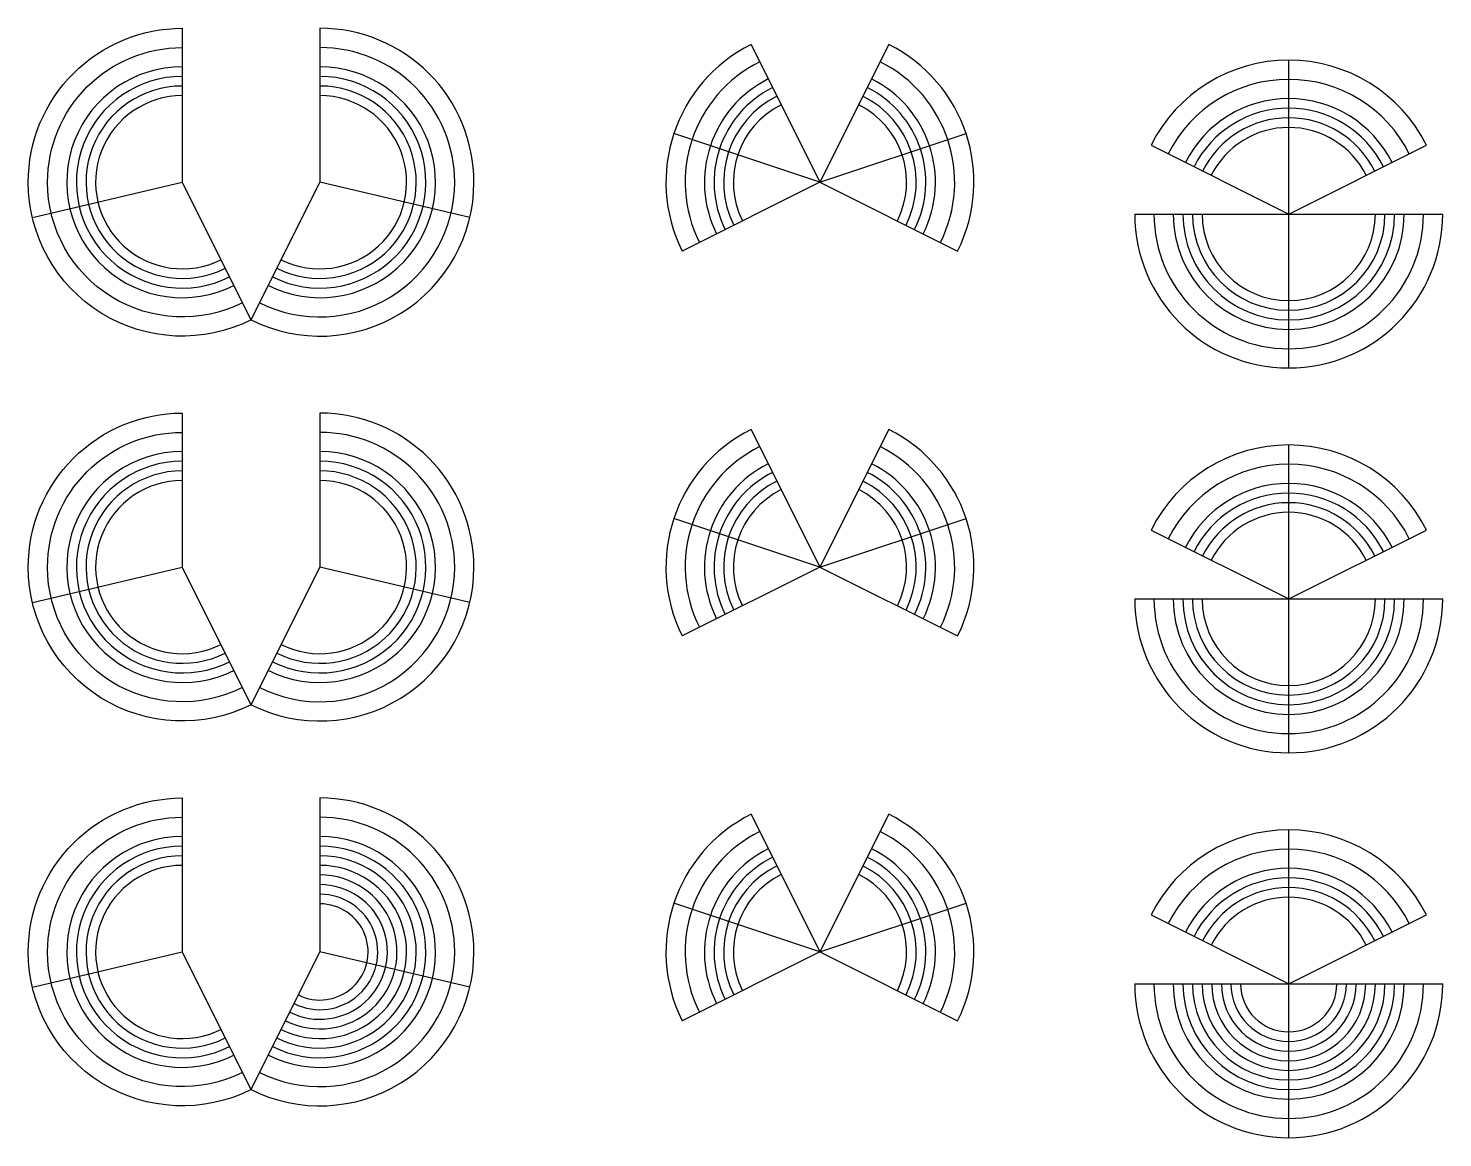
# Model space of a CAD drawing. Header units: millimetres. Extents: x -1311 to 1331, y -6604 to 91.
# Drawn here: x -1311 to -576, y -497 to 80 of the extents above; entities that cross this region are included whole.
import ezdxf

# ---------------------------------------------------------------- set-up
doc = ezdxf.new("R2010")
doc.units = ezdxf.units.MM
doc.layers.add('Shape', color=30, linetype='Continuous', lineweight=25, true_color=0xff7f00)

msp = doc.modelspace()

# ---------------------------------------------------------------- linework, layer by layer
at = {"layer": 'Shape'}
for p, q in [((-1231.31, 80), (-1231.31, 0)), ((-1159.75, 80), (-1159.75, 0)), ((-935.78, 71.55), (-900, 0)), ((-864.22, 71.55), (-900, 0)), ((-656.44, -16.54), (-656.44, 63.46)), ((-900, 0), (-975.89, 25.3)), ((-900, 0), (-824.11, 25.3)), ((-727.99, 19.23), (-656.44, -16.54)), ((-656.44, -16.54), (-584.88, 19.23)), ((-1309.16, -18.38), (-1231.31, 0)), ((-1195.53, -71.55), (-1231.31, 0)), ((-1195.53, -71.55), (-1159.75, 0)), ((-1081.89, -18.38), (-1159.75, 0)), ((-900, 0), (-971.55, -35.78)), ((-900, 0), (-828.45, -35.78)), ((-736.44, -16.54), (-576.44, -16.54)), ((-656.44, -96.54), (-656.44, -16.54)), ((-1231.31, -120), (-1231.31, -200)), ((-1159.75, -120), (-1159.75, -200)), ((-935.78, -128.45), (-900, -200)), ((-864.22, -128.45), (-900, -200)), ((-656.44, -216.54), (-656.44, -136.54)), ((-900, -200), (-975.89, -174.7)), ((-900, -200), (-824.11, -174.7)), ((-727.99, -180.77), (-656.44, -216.54)), ((-656.44, -216.54), (-584.88, -180.77)), ((-1309.16, -218.38), (-1231.31, -200)), ((-1195.53, -271.55), (-1231.31, -200)), ((-1195.53, -271.55), (-1159.75, -200)), ((-1081.89, -218.38), (-1159.75, -200)), ((-900, -200), (-971.55, -235.78)), ((-900, -200), (-828.45, -235.78)), ((-736.44, -216.54), (-576.44, -216.54)), ((-656.44, -296.54), (-656.44, -216.54)), ((-1231.31, -320), (-1231.31, -400)), ((-1159.75, -320), (-1159.75, -400)), ((-935.78, -328.45), (-900, -400)), ((-864.22, -328.45), (-900, -400)), ((-656.44, -416.54), (-656.44, -336.54)), ((-900, -400), (-975.89, -374.7)), ((-900, -400), (-824.11, -374.7)), ((-727.99, -380.77), (-656.44, -416.54)), ((-656.44, -416.54), (-584.88, -380.77)), ((-1309.16, -418.38), (-1231.31, -400)), ((-1195.53, -471.55), (-1231.31, -400)), ((-1195.53, -471.55), (-1159.75, -400)), ((-1081.89, -418.38), (-1159.75, -400)), ((-900, -400), (-971.55, -435.78)), ((-900, -400), (-828.45, -435.78)), ((-736.44, -416.54), (-576.44, -416.54)), ((-656.44, -496.54), (-656.44, -416.54))]:
    msp.add_line(p, q, dxfattribs=at)
at = {"layer": 'Shape', "flags": 128}
for points in [[(-1195.53, -71.55, -0.557537), (-1311.31, 0, -0.414214), (-1231.31, 80)], [(-1195.53, -71.55, 0.557537), (-1079.75, 0, 0.414214), (-1159.75, 80)], [(-1200, -62.61, -0.557537), (-1301.31, 0, -0.414214), (-1231.31, 70)], [(-1191.06, -62.61, 0.557537), (-1089.75, 0, 0.414214), (-1159.75, 70)], [(-1195.53, -271.55, -0.557537), (-1311.31, -200, -0.414214), (-1231.31, -120)], [(-1195.53, -271.55, 0.557537), (-1079.75, -200, 0.414214), (-1159.75, -120)], [(-1200, -262.61, -0.557537), (-1301.31, -200, -0.414214), (-1231.31, -130)], [(-1191.06, -262.61, 0.557537), (-1089.75, -200, 0.414214), (-1159.75, -130)], [(-1195.53, -471.55, -0.557537), (-1311.31, -400, -0.414214), (-1231.31, -320)], [(-1195.53, -471.55, 0.557537), (-1079.75, -400, 0.414214), (-1159.75, -320)], [(-1200, -462.61, -0.557537), (-1301.31, -400, -0.414214), (-1231.31, -330)], [(-1191.06, -462.61, 0.557537), (-1089.75, -400, 0.414214), (-1159.75, -330)]]:
    msp.add_lwpolyline(points, format="xyb", dxfattribs=at)
at = {"layer": 'Shape'}
for centre, radius, start, end in [((-900, 0), 80, 116.5651, 206.5651), ((-900, 0), 80, 333.4349, 63.4349), ((-1231.31, 0), 60, 90, 296.5651), ((-1159.75, 0), 60, 243.4349, 90), ((-900, 0), 70, 116.5651, 206.5651), ((-900, 0), 70, 333.4349, 63.4349), ((-656.44, -16.54), 80, 26.56505, 153.43495), ((-1231.31, 0), 55, 90, 296.5651), ((-1159.75, 0), 55, 243.4349, 90), ((-900, 0), 60, 116.5651, 206.5651), ((-900, 0), 60, 333.4349, 63.4349), ((-656.44, -16.54), 70, 26.56505, 153.43495), ((-1231.31, 0), 50, 90, 296.5651), ((-1231.31, 0), 45, 90, 296.5651), ((-1159.75, 0), 50, 243.4349, 90), ((-1159.75, 0), 45, 243.4349, 90), ((-900, 0), 55, 116.5651, 206.5651), ((-900, 0), 50, 116.5651, 206.5651), ((-900, 0), 50, 333.4349, 63.4349), ((-900, 0), 55, 333.4349, 63.4349), ((-900, 0), 45, 116.5651, 206.5651), ((-900, 0), 45, 333.4349, 63.4349), ((-656.44, -16.54), 60, 26.56505, 153.43495), ((-656.44, -16.54), 55, 26.56505, 153.43495), ((-656.44, -16.54), 50, 26.56505, 153.43495), ((-656.44, -16.54), 45, 26.56505, 153.43495), ((-656.44, -16.54), 80, 180, 270), ((-656.44, -16.54), 70, 180, 0), ((-656.44, -16.54), 60, 180, 0), ((-656.44, -16.54), 55, 180, 0), ((-656.44, -16.54), 50, 180, 0), ((-656.44, -16.54), 45, 180, 0), ((-656.44, -16.54), 80, 270, 0), ((-900, -200), 80, 116.5651, 206.5651), ((-900, -200), 80, 333.4349, 63.4349), ((-900, -200), 70, 116.5651, 206.5651), ((-900, -200), 70, 333.4349, 63.4349), ((-656.44, -216.54), 80, 26.56505, 153.43495), ((-1231.31, -200), 60, 90, 296.5651), ((-1231.31, -200), 55, 90, 296.5651), ((-1159.75, -200), 60, 243.4349, 90), ((-1159.75, -200), 55, 243.4349, 90), ((-900, -200), 60, 116.5651, 206.5651), ((-900, -200), 60, 333.4349, 63.4349), ((-656.44, -216.54), 70, 26.56505, 153.43495), ((-1231.31, -200), 50, 90, 296.5651), ((-1159.75, -200), 50, 243.4349, 90), ((-900, -200), 55, 116.5651, 206.5651), ((-900, -200), 55, 333.4349, 63.4349), ((-1231.31, -200), 45, 90, 296.5651), ((-1159.75, -200), 45, 243.4349, 90), ((-900, -200), 50, 116.5651, 206.5651), ((-900, -200), 45, 116.5651, 206.5651), ((-900, -200), 45, 333.4349, 63.4349), ((-900, -200), 50, 333.4349, 63.4349), ((-656.44, -216.54), 60, 26.56505, 153.43495), ((-656.44, -216.54), 55, 26.56505, 153.43495), ((-656.44, -216.54), 50, 26.56505, 153.43495), ((-656.44, -216.54), 45, 26.56505, 153.43495), ((-656.44, -216.54), 80, 180, 270), ((-656.44, -216.54), 70, 180, 0), ((-656.44, -216.54), 60, 180, 0), ((-656.44, -216.54), 55, 180, 0), ((-656.44, -216.54), 50, 180, 0), ((-656.44, -216.54), 45, 180, 0), ((-656.44, -216.54), 80, 270, 0), ((-900, -400), 80, 116.5651, 206.5651), ((-900, -400), 80, 333.4349, 63.4349), ((-900, -400), 70, 116.5651, 206.5651), ((-900, -400), 70, 333.4349, 63.4349), ((-656.44, -416.54), 80, 26.56505, 153.43495), ((-1231.31, -400), 60, 90, 296.5651), ((-1231.31, -400), 55, 90, 296.5651), ((-1159.75, -400), 60, 243.4349, 90), ((-1159.75, -400), 55, 243.4349, 90), ((-1231.31, -400), 50, 90, 296.5651), ((-1159.75, -400), 50, 243.4349, 90), ((-900, -400), 60, 116.5651, 206.5651), ((-900, -400), 55, 116.5651, 206.5651), ((-900, -400), 55, 333.4349, 63.4349), ((-900, -400), 60, 333.4349, 63.4349), ((-656.44, -416.54), 70, 26.56505, 153.43495), ((-1231.31, -400), 45, 90, 296.5651), ((-1159.75, -400), 45, 243.4349, 90), ((-1159.75, -400), 40, 243.4349, 90), ((-900, -400), 50, 116.5651, 206.5651), ((-900, -400), 45, 116.5651, 206.5651), ((-900, -400), 45, 333.4349, 63.4349), ((-900, -400), 50, 333.4349, 63.4349), ((-656.44, -416.54), 60, 26.56505, 153.43495), ((-1159.75, -400), 35, 243.4349, 90), ((-656.44, -416.54), 55, 26.56505, 153.43495), ((-656.44, -416.54), 50, 26.56505, 153.43495), ((-1159.75, -400), 30, 243.4349, 90), ((-656.44, -416.54), 45, 26.56505, 153.43495), ((-1159.75, -400), 25, 243.4349, 90), ((-656.44, -416.54), 80, 180, 270), ((-656.44, -416.54), 70, 180, 0), ((-656.44, -416.54), 60, 180, 0), ((-656.44, -416.54), 55, 180, 0), ((-656.44, -416.54), 50, 180, 0), ((-656.44, -416.54), 45, 180, 0), ((-656.44, -416.54), 40, 180, 0), ((-656.44, -416.54), 35, 180, 0), ((-656.44, -416.54), 30, 180, 0), ((-656.44, -416.54), 25, 180, 0), ((-656.44, -416.54), 80, 270, 0)]:
    msp.add_arc(centre, radius, start, end, dxfattribs=at)

doc.saveas('drawing.dxf')
